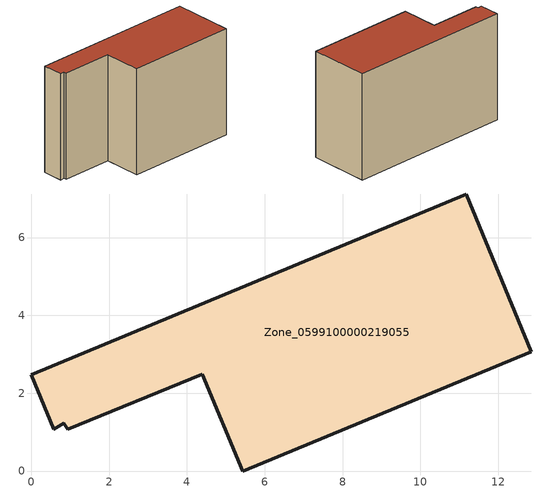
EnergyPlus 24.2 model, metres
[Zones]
Zone_0599100000219055
 floor ground (C_G): 0.57,1.07 0,2.47 11.18,7.12 12.85,3.07 5.43,0 4.4,2.49 0.94,1.07 0.83,1.22 z0
 wall outside (C_F): 5.43,0 12.85,3.07 11.18,7.12 0,2.47 0.57,1.07 0.83,1.22 0.94,1.07 4.4,2.49 5.43,0 z0:7.78
 roof outside (C_R): 0,2.47 0.57,1.07 0.83,1.22 0.94,1.07 4.4,2.49 5.43,0 12.85,3.07 11.18,7.12 z7.78
[BUILDING]
Pand.0599100000219055: North Axis=0; Terrain=City; Loads Convergence Tolerance Value=0.04; Temperature Convergence Tolerance Value=0.4; Solar Distribution=FullExterior; Maximum Number of Warmup Days=25; Minimum Number of Warmup Days=1
[Site:Location]
Rotterdam.The.Hague.AP_ZH_NLD Design_Conditions: Latitude=51.96; Longitude=4.45; Time Zone=1; Elevation=-4.5
[SITE:GROUNDTEMPERATURE:BUILDINGSURFACE]
18, 18, 18, 18, 18, 18, 18, 18, 18, 18, 18, 18
[MATERIAL] Thermal Absorptance=0.9; Solar Absorptance=0.7; Visible Absorptance=0.7
Name | Roughness | Thickness | Conductivity | Density | Specific Heat
G.TI.1946 | MediumSmooth | 0.15 | 1 | 540 | 1210
F.TI.1946 | Rough | 0.3 | 0.857143 | 1920 | 840
R.TI.1946 | MediumRough | 0.2 | 0.1 | 1500 | 1000
[CONSTRUCTION]
C_G: G.TI.1946
C_F: F.TI.1946
C_R: R.TI.1946
[ZONE]
Zone_0599100000219055: Type=1; Multiplier=1; Ceiling Height=Autocalculate; Volume=Autocalculate; Floor Area=autocalculate; Part of Total Floor Area=Yes
[ZONEINFILTRATION:DESIGNFLOWRATE]
Infil_Zone_0599100000219055: Zone or ZoneList or Space or SpaceList=Zone_0599100000219055; Schedule=AlwaysOn; Design Flow Rate Calculation Method=Flow/Area; Flow Rate per Floor Area=0.003; Constant Term Coefficient=1; Temperature Term Coefficient=0; Velocity Term Coefficient=0; Velocity Squared Term Coefficient=0
[HVACTEMPLATE:ZONE:IDEALLOADSAIRSYSTEM]
Zone_0599100000219055: Maximum Heating Supply Air Temperature=50; Minimum Cooling Supply Air Temperature=13; Maximum Heating Supply Air Humidity Ratio=0.0156; Minimum Cooling Supply Air Humidity Ratio=0.0077; Heating Limit=NoLimit; Cooling Limit=NoLimit; Dehumidification Control Type=ConstantSensibleHeatRatio; Cooling Sensible Heat Ratio=0.7; Dehumidification Setpoint=60; Humidification Control Type=None; Humidification Setpoint=30; Outdoor Air Method=None; Outdoor Air Flow Rate per Person=0.00944; Outdoor Air Flow Rate per Zone Floor Area=0; Outdoor Air Flow Rate per Zone=0; Demand Controlled Ventilation Type=None; Outdoor Air Economizer Type=NoEconomizer; Heat Recovery Type=None; Sensible Heat Recovery Effectiveness=0.7; Latent Heat Recovery Effectiveness=0.65
[ZONECONTROL:THERMOSTAT]
ThermostatControl_Zone_0599100000219055: Zone or ZoneList=Zone_0599100000219055; Control Type Schedule=DualSetpointControlType; Control 1=Thermostat_Zone_0599100000219055; Temperature Difference Between Cutout And Setpoint=0
[THERMOSTATSETPOINT:DUALSETPOINT]
Thermostat_Zone_0599100000219055: Heating Setpoint Temperature Schedule=HeatingSetpoint_Zone_0599100000219055; Cooling Setpoint Temperature Schedule=CoolingSetpoint_Zone_0599100000219055
[SCHEDULE:COMPACT]
HeatingSetpoint_Zone_0599100000219055: Through: 12/31, For: AllDays, Until: 24:00, 21
CoolingSetpoint_Zone_0599100000219055: Through: 12/31, For: AllDays, Until: 24:00, 24
DualSetpointControlType: Through: 12/31, For: AllDays, Until: 24:00, 4
AlwaysOn: Through: 12/31, For: AllDays, Until: 24:00, 1
